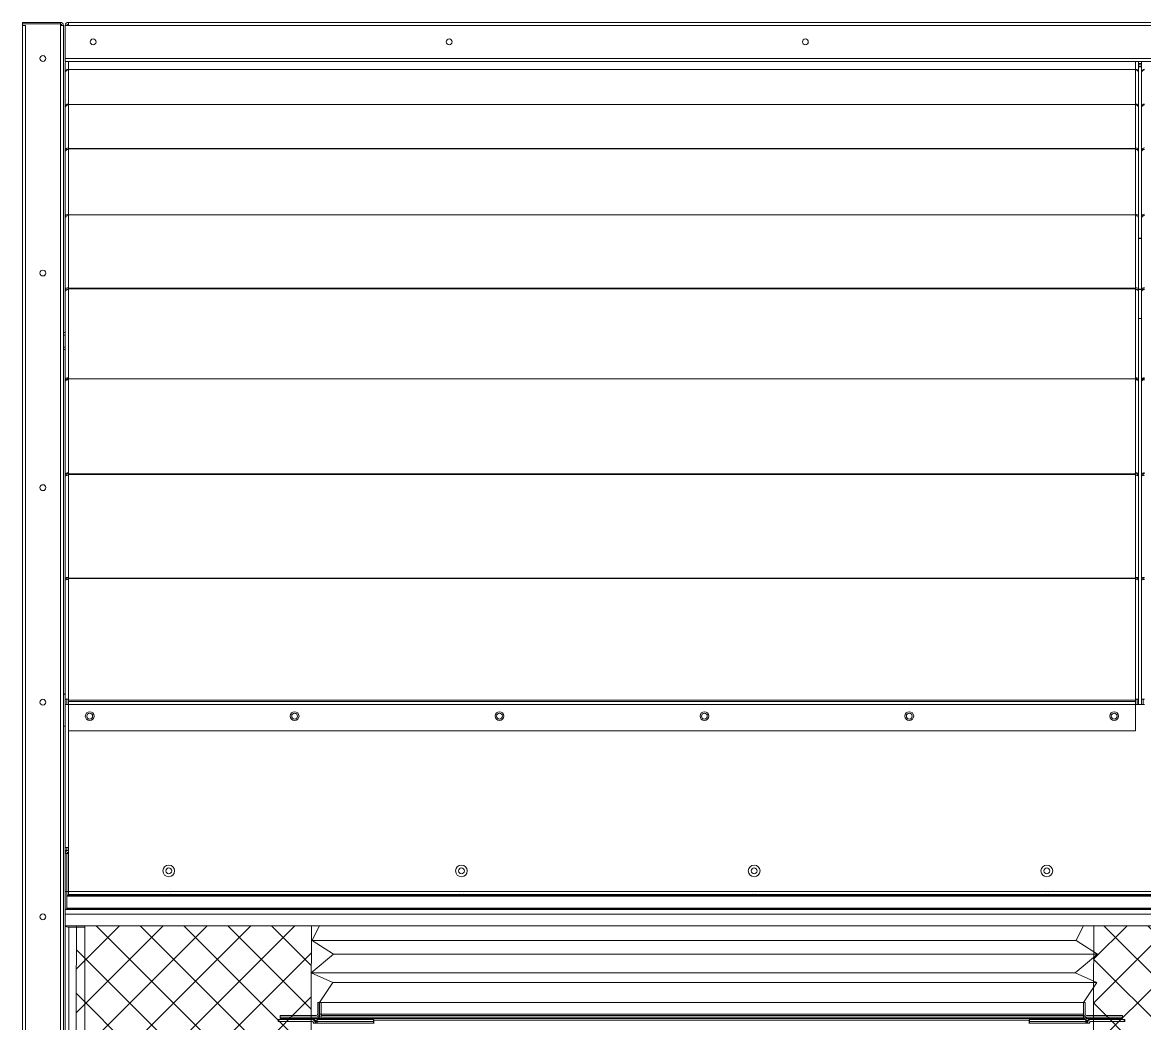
# Model space of a CAD drawing. Header units: millimetres. Extents: x -17070 to 45881, y -291348 to 34009.
# Drawn here: x 35344 to 36494, y 22770 to 23796 of the extents above; entities that cross this region are included whole.
import ezdxf

# ---------------------------------------------------------------- set-up
doc = ezdxf.new("R2010")
doc.units = ezdxf.units.MM
pattern_1 = [(45, (-829389.63, -356984.166), (-22.4506403, 22.4506403), []), (135, (-829389.63, -356984.166), (-22.4506403, -22.4506403), [])]

# ---------------------------------------------------------------- blocks, each defined once
blk = doc.blocks.new('3753456')
at = {"color": 0, "lineweight": 5}
for p, q in [((337590.2, 91235.5), (337597.8, 91251)), ((337612.3, 91221.4), (337590.2, 91235.5)), ((337589.4, 91202.2), (337612.3, 91221.4)), ((337611.6, 91192.6), (337589.4, 91202.2)), ((337597.8, 91172), (337611.6, 91192.6))]:
    blk.add_line(p, q, dxfattribs=at)
blk = doc.blocks.new('45735')
at = {"color": 0, "lineweight": 5}
for p, q in [((339300, 91099.7), (338517, 91099.7)), ((338539.1, 91085.6), (339322.1, 91085.6)), ((338516.2, 91066.4), (339299.2, 91066.4)), ((339321.4, 91056.8), (338538.4, 91056.8))]:
    blk.add_line(p, q, dxfattribs=at)
for p in [(926.8, -135.8), (1709.8, -135.8)]:
    blk.add_blockref('3753456', p, dxfattribs=at)
blk = doc.blocks.new('2')
at = {"lineweight": 5}
h = blk.add_hatch(dxfattribs=at)
h.set_pattern_fill('ANSI37', scale=10)
h.set_pattern_definition(pattern_1)
h.paths.add_polyline_path([(35631.7, 20947.9), (35640.2, 22870.1), (35399.5, 22870.1), (35391, 20947.9)])
h = blk.add_hatch(dxfattribs=at)
h.set_pattern_fill('ANSI37', scale=10)
h.set_pattern_definition(pattern_1)
h.paths.add_polyline_path([(36945.9, 20947.9), (36954.4, 22870.1), (36442, 22870.1), (36433.5, 20947.9)])
at = {"color": 7, "lineweight": 20, "ltscale": 0.000888889}
for p, q in [((35343.9, 23796.3), (35343.9, 23794.7)), ((35382.8, 23796.3), (35382.8, 23794.7)), ((35389.5, 23522.1), (35387.9, 23522.1)), ((36486.3, 23522.1), (36487.9, 23522.1)), ((36492.5, 23522.1), (36490.9, 23522.1)), ((35389.5, 23430.2), (35387.9, 23430.2)), ((36486.3, 23430.2), (36487.9, 23430.2)), ((36492.5, 23430.2), (36490.9, 23430.2)), ((35389.5, 23333.1), (35387.9, 23333.1)), ((36486.3, 23333.1), (36487.9, 23333.1)), ((36492.5, 23333.1), (36490.9, 23333.1)), ((35389.5, 23226.6), (35387.9, 23226.6)), ((36486.3, 23226.6), (36487.9, 23226.6)), ((36492.5, 23226.6), (36490.9, 23226.6)), ((35387.9, 22947.4), (35387.9, 22945.8)), ((35387.9, 22944.3), (35389.5, 22944.3)), ((35387.9, 22905.4), (35389.5, 22905.4)), ((35387.9, 22905.4), (35389.5, 22905.4)), ((35387.9, 22887), (35389.5, 22887)), ((35648.2, 22791.5), (35646.6, 22791.5)), ((36431.6, 22791.5), (36433.2, 22791.5)), ((35608.2, 22778.1), (35608.2, 22776.5)), ((35608.2, 22776.5), (35608.2, 22774.9)), ((35646.6, 22774.9), (35648.2, 22774.9)), ((35648.2, 22774.9), (35648.2, 22776.5)), ((35650, 22778.1), (35650, 22776.5)), ((36431.4, 22778.1), (36431.4, 22776.5)), ((36431.6, 22774.9), (36431.6, 22776.5)), ((36434.7, 22776.5), (36434.7, 22774.9)), ((36471.6, 22778.1), (36471.6, 22776.5)), ((36471.6, 22774.9), (36471.6, 22776.5))]:
    blk.add_line(p, q, dxfattribs=at)
at = {"color": 7, "lineweight": 20, "ltscale": 0.021611}
for p, q in [((35343.9, 23796.3), (35382.8, 23796.3)), ((35343.9, 23794.7), (35382.8, 23794.7)), ((35387.9, 22944.3), (35387.9, 22905.4)), ((35389.5, 22905.4), (35389.5, 22944.3))]:
    blk.add_line(p, q, dxfattribs=at)
at = {"color": 7, "lineweight": 20}
for p, q in [((37996.8, 23796.3), (35391, 23796.3)), ((35343.9, 20951.4), (35343.9, 23793.2)), ((35347, 20951.4), (35347, 23793.2)), ((35382.8, 20951.4), (35382.8, 23793.2)), ((35385.9, 20951.4), (35385.9, 23793.2)), ((37996.8, 23793.2), (35391, 23793.2)), ((37999.9, 23759.4), (35387.9, 23759.4)), ((37999.9, 23756.3), (35387.9, 23756.3)), ((35391, 23748.1), (36484.8, 23748.1)), ((35391, 23748), (36484.8, 23748)), ((35391, 23712.2), (36484.8, 23712.2)), ((35391, 23712.1), (36484.8, 23712.1)), ((35391, 23667.1), (36484.8, 23667.1)), ((35391, 23666.7), (36484.8, 23666.7)), ((35391, 23599.1), (36484.8, 23599.1)), ((35391, 23598.9), (36484.8, 23598.9)), ((35391, 23523.7), (36484.8, 23523.7)), ((35391, 23523.1), (36484.8, 23523.1)), ((35391, 23431), (36484.8, 23431)), ((35391, 23430.8), (36484.8, 23430.8)), ((35391, 23333.6), (36484.8, 23333.6)), ((35391, 23332.9), (36484.8, 23332.9)), ((35391, 23226.4), (36484.8, 23226.4)), ((35391, 23226.1), (36484.8, 23226.1)), ((36484.8, 23101.4), (35391, 23101.4)), ((35391, 23100.1), (36484.8, 23100.1)), ((35391, 23097), (36484.8, 23097)), ((35391, 23070.1), (36484.8, 23070.1)), ((37998.3, 22901.4), (35389.5, 22901.4)), ((37998.3, 22900.3), (35389.5, 22900.3)), ((35391, 22905.4), (37996.8, 22905.4)), ((35391, 22902.3), (37996.8, 22902.3)), ((35389.5, 22888.1), (37998.3, 22888.1)), ((35389.5, 22887.2), (37998.3, 22887.2)), ((37999.9, 22886.9), (35387.9, 22886.9)), ((37999.9, 22881.9), (35387.9, 22881.9)), ((35387.9, 22870.1), (37999.9, 22870.1))]:
    blk.add_line(p, q, dxfattribs=at)
at = {"color": 7, "lineweight": 20, "ltscale": 0.001722}
for p, q in [((35391, 23793.2), (35391, 23796.3)), ((35343.9, 23793.2), (35347, 23793.2)), ((35343.9, 23793.2), (35347, 23793.2)), ((35385.9, 23793.2), (35382.8, 23793.2)), ((35391, 23793.2), (35387.9, 23793.2)), ((35387.9, 23759.4), (35387.9, 23756.3)), ((35387.9, 23097.1), (35391, 23097.1)), ((35391, 23097), (35391, 23100.1)), ((36484.8, 23097), (36484.8, 23100.1)), ((35387.9, 22950.4), (35391, 22950.4)), ((35391, 22902.3), (35391, 22905.4)), ((35648.4, 22779.6), (35648.4, 22776.5))]:
    blk.add_line(p, q, dxfattribs=at)
at = {"color": 7, "lineweight": 20, "ltscale": 0.000833333}
for p, q in [((35343.9, 23793.2), (35343.9, 23794.7)), ((35382.8, 23794.7), (35382.8, 23793.2)), ((35389.5, 22944.3), (35391, 22944.3)), ((35391, 22905.4), (35389.5, 22905.4)), ((35650, 22778.1), (35650, 22779.6)), ((36431.4, 22778.1), (36431.4, 22779.6)), ((36433.2, 22776.5), (36434.7, 22776.5)), ((35645.6, 22771.9), (35645.6, 22770.4)), ((35646.1, 22771.9), (35646.1, 22770.4)), ((35703.6, 22771.9), (35703.6, 22770.4)), ((35704.1, 22771.9), (35704.1, 22770.4)), ((36375.7, 22771.9), (36375.7, 22770.4)), ((36376.2, 22771.9), (36376.2, 22770.4)), ((36433.7, 22771.9), (36433.7, 22770.4)), ((36434.2, 22771.9), (36434.2, 22770.4))]:
    blk.add_line(p, q, dxfattribs=at)
at = {"color": 7, "lineweight": 20, "ltscale": 0.018778}
blk.add_line((35387.9, 23759.4), (35387.9, 23793.2), dxfattribs=at)
at = {"color": 7, "lineweight": 20, "ltscale": 0.000566703}
blk.add_line((35389.9, 23794.2), (35389.9, 23793.2), dxfattribs=at)
at = {"color": 7, "lineweight": 20, "ltscale": 4.85923e-05}
blk.add_line((35387.9, 23754.9), (35387.9, 23755), dxfattribs=at)
at = {"color": 7, "lineweight": 20, "ltscale": 0.005416}
for p, q in [((35387.9, 23745.1), (35387.9, 23754.9)), ((36487.9, 23754.9), (36487.9, 23745.1)), ((36490.9, 23745.1), (36490.9, 23754.9))]:
    blk.add_line(p, q, dxfattribs=at)
at = {"color": 7, "lineweight": 20, "ltscale": 0.004468}
for p, q in [((35391, 23748.2), (35391, 23756.3)), ((36484.8, 23756.3), (36484.8, 23748.2))]:
    blk.add_line(p, q, dxfattribs=at)
at = {"color": 7, "lineweight": 20, "ltscale": 5.01906e-05}
blk.add_line((36487.9, 23754.9), (36487.9, 23755), dxfattribs=at)
at = {"color": 7, "lineweight": 20, "ltscale": 0.001667}
for p, q in [((36487.9, 23754.3), (36490.9, 23754.3)), ((36490.9, 23752.8), (36487.9, 23752.8)), ((36490.9, 23751.2), (36487.9, 23751.2)), ((36487.9, 23750.7), (36490.9, 23750.7)), ((36487.9, 23575.2), (36490.9, 23575.2)), ((36487.9, 23574.7), (36490.9, 23574.7)), ((36487.9, 23522.8), (36490.9, 23522.8)), ((36487.9, 23522.5), (36490.9, 23522.5)), ((36487.9, 23492.6), (36490.9, 23492.6))]:
    blk.add_line(p, q, dxfattribs=at)
at = {"color": 7, "lineweight": 20, "ltscale": 4.85922e-05}
blk.add_line((36490.9, 23754.9), (36490.9, 23755), dxfattribs=at)
at = {"color": 7, "lineweight": 20, "ltscale": 1.77131e-05}
for p, q in [((35388, 23745.1), (35387.9, 23745.1)), ((36491, 23745.1), (36490.9, 23745.1))]:
    blk.add_line(p, q, dxfattribs=at)
at = {"color": 7, "lineweight": 20, "ltscale": 0.000231544}
for p, q in [((35387.9, 23744.7), (35387.9, 23745.1)), ((36490.9, 23744.7), (36490.9, 23745.1))]:
    blk.add_line(p, q, dxfattribs=at)
at = {"color": 7, "lineweight": 20, "ltscale": 0.019501}
for p, q in [((35387.9, 23709.6), (35387.9, 23744.7)), ((35391, 23712.5), (35391, 23747.6)), ((36484.8, 23747.6), (36484.8, 23712.5)), ((36487.9, 23744.7), (36487.9, 23709.6)), ((36490.9, 23709.6), (36490.9, 23744.7))]:
    blk.add_line(p, q, dxfattribs=at)
at = {"color": 7, "lineweight": 20, "ltscale": 5.06378e-05}
for p, q in [((35391, 23748.2), (35391, 23748.1)), ((36484.8, 23748.2), (36484.8, 23748.1))]:
    blk.add_line(p, q, dxfattribs=at)
at = {"color": 7, "lineweight": 20, "ltscale": 8.68979e-05}
for p, q in [((35391, 23748), (35391, 23748.1)), ((36484.8, 23748), (36484.8, 23748.1))]:
    blk.add_line(p, q, dxfattribs=at)
at = {"color": 7, "lineweight": 20, "ltscale": 0.000182321}
for p, q in [((35391, 23747.6), (35391, 23748)), ((36484.8, 23747.6), (36484.8, 23748))]:
    blk.add_line(p, q, dxfattribs=at)
at = {"color": 7, "lineweight": 20, "ltscale": 1.77147e-05}
blk.add_line((36487.9, 23745.1), (36487.9, 23745.1), dxfattribs=at)
at = {"color": 7, "lineweight": 20, "ltscale": 0.020143}
blk.add_line((36487.9, 23708.9), (36487.9, 23745.1), dxfattribs=at)
at = {"color": 7, "lineweight": 20, "ltscale": 5.95226e-05}
for p, q in [((35388.1, 23709.6), (35387.9, 23709.6)), ((36491.1, 23709.6), (36490.9, 23709.6))]:
    blk.add_line(p, q, dxfattribs=at)
at = {"color": 7, "lineweight": 20, "ltscale": 0.000407996}
for p, q in [((35387.9, 23708.9), (35387.9, 23709.6)), ((36490.9, 23708.9), (36490.9, 23709.6))]:
    blk.add_line(p, q, dxfattribs=at)
at = {"color": 7, "lineweight": 20, "ltscale": 0.024554}
for p, q in [((35387.9, 23664.7), (35387.9, 23708.9)), ((35391, 23667.5), (35391, 23711.7)), ((36484.8, 23711.7), (36484.8, 23667.5)), ((36487.9, 23708.9), (36487.9, 23664.7)), ((36490.9, 23664.7), (36490.9, 23708.9))]:
    blk.add_line(p, q, dxfattribs=at)
at = {"color": 7, "lineweight": 20, "ltscale": 0.000181183}
for p, q in [((35391, 23712.2), (35391, 23712.5)), ((36484.8, 23712.2), (36484.8, 23712.5))]:
    blk.add_line(p, q, dxfattribs=at)
at = {"color": 7, "lineweight": 20, "ltscale": 5.76158e-05}
for p, q in [((35391, 23712.1), (35391, 23712.2)), ((36484.8, 23712.1), (36484.8, 23712.2))]:
    blk.add_line(p, q, dxfattribs=at)
at = {"color": 7, "lineweight": 20, "ltscale": 0.000228135}
for p, q in [((35391, 23711.7), (35391, 23712.1)), ((36484.8, 23711.7), (36484.8, 23712.1))]:
    blk.add_line(p, q, dxfattribs=at)
at = {"color": 7, "lineweight": 20, "ltscale": 5.95243e-05}
blk.add_line((36487.8, 23709.6), (36487.9, 23709.6), dxfattribs=at)
at = {"color": 7, "lineweight": 20, "ltscale": 0.019078}
blk.add_line((36487.9, 23675.3), (36487.9, 23709.6), dxfattribs=at)
at = {"color": 7, "lineweight": 20, "ltscale": 0.000162064}
for p, q in [((35388.2, 23664.7), (35387.9, 23664.7)), ((36487.7, 23664.7), (36487.9, 23664.7)), ((36491.2, 23664.7), (36490.9, 23664.7))]:
    blk.add_line(p, q, dxfattribs=at)
at = {"color": 7, "lineweight": 20, "ltscale": 0.000573504}
for p, q in [((35387.9, 23663.6), (35387.9, 23664.7)), ((36490.9, 23663.6), (36490.9, 23664.7))]:
    blk.add_line(p, q, dxfattribs=at)
at = {"color": 7, "lineweight": 20, "ltscale": 0.036885}
for p, q in [((35387.9, 23597.2), (35387.9, 23663.6)), ((35391, 23599.7), (35391, 23666.1)), ((36484.8, 23666.1), (36484.8, 23599.7)), ((36487.9, 23663.6), (36487.9, 23597.2)), ((36490.9, 23597.2), (36490.9, 23663.6))]:
    blk.add_line(p, q, dxfattribs=at)
at = {"color": 7, "lineweight": 20, "ltscale": 0.000229568}
for p, q in [((35391, 23667.1), (35391, 23667.5)), ((36484.8, 23667.1), (36484.8, 23667.5))]:
    blk.add_line(p, q, dxfattribs=at)
at = {"color": 7, "lineweight": 20, "ltscale": 0.000214269}
for p, q in [((35391, 23666.7), (35391, 23667.1)), ((36484.8, 23666.7), (36484.8, 23667.1))]:
    blk.add_line(p, q, dxfattribs=at)
at = {"color": 7, "lineweight": 20, "ltscale": 0.000344851}
for p, q in [((35391, 23666.1), (35391, 23666.7)), ((36484.8, 23666.1), (36484.8, 23666.7))]:
    blk.add_line(p, q, dxfattribs=at)
at = {"color": 7, "lineweight": 20, "ltscale": 0.017676}
blk.add_line((36487.9, 23632.8), (36487.9, 23664.7), dxfattribs=at)
at = {"color": 7, "lineweight": 20, "ltscale": 0.000315481}
for p, q in [((35388.5, 23597.2), (35387.9, 23597.2)), ((36487.4, 23597.2), (36487.9, 23597.2)), ((36491.5, 23597.2), (36490.9, 23597.2))]:
    blk.add_line(p, q, dxfattribs=at)
at = {"color": 7, "lineweight": 20, "ltscale": 0.000722932}
for p, q in [((35387.9, 23595.9), (35387.9, 23597.2)), ((36490.9, 23595.9), (36490.9, 23597.2))]:
    blk.add_line(p, q, dxfattribs=at)
at = {"color": 7, "lineweight": 20, "ltscale": 0.041009}
for p, q in [((35387.9, 23522.1), (35387.9, 23595.9)), ((35391, 23524.4), (35391, 23598.2)), ((36484.8, 23598.2), (36484.8, 23524.4)), ((36487.9, 23595.9), (36487.9, 23522.1)), ((36490.9, 23522.1), (36490.9, 23595.9))]:
    blk.add_line(p, q, dxfattribs=at)
at = {"color": 7, "lineweight": 20, "ltscale": 0.000342699}
for p, q in [((35391, 23599.1), (35391, 23599.7)), ((36484.8, 23599.1), (36484.8, 23599.7))]:
    blk.add_line(p, q, dxfattribs=at)
at = {"color": 7, "lineweight": 20, "ltscale": 0.000101871}
for p, q in [((35391, 23598.9), (35391, 23599.1)), ((36484.8, 23598.9), (36484.8, 23599.1))]:
    blk.add_line(p, q, dxfattribs=at)
at = {"color": 7, "lineweight": 20, "ltscale": 0.00038102}
for p, q in [((35391, 23598.9), (35391, 23598.2)), ((36484.8, 23598.9), (36484.8, 23598.2))]:
    blk.add_line(p, q, dxfattribs=at)
at = {"color": 7, "lineweight": 20, "ltscale": 0.015571}
blk.add_line((36487.9, 23569.2), (36487.9, 23597.2), dxfattribs=at)
at = {"color": 7, "lineweight": 20, "ltscale": 0.000852754}
for p, q in [((35387.9, 23520.6), (35387.9, 23522.1)), ((36490.9, 23520.6), (36490.9, 23522.1))]:
    blk.add_line(p, q, dxfattribs=at)
at = {"color": 7, "lineweight": 20, "ltscale": 0.050238}
for p, q in [((35387.9, 23430.2), (35387.9, 23520.6)), ((35391, 23431.8), (35391, 23522.3)), ((36484.8, 23522.3), (36484.8, 23431.8)), ((36487.9, 23520.6), (36487.9, 23430.2)), ((36490.9, 23430.2), (36490.9, 23520.6))]:
    blk.add_line(p, q, dxfattribs=at)
at = {"color": 7, "lineweight": 20, "ltscale": 3.37381e-05}
for p, q in [((35389.5, 23522.1), (35389.5, 23522.1)), ((36486.3, 23522.1), (36486.3, 23522.1)), ((36492.5, 23522.1), (36492.5, 23522.1))]:
    blk.add_line(p, q, dxfattribs=at)
at = {"color": 7, "lineweight": 20, "ltscale": 0.000383413}
for p, q in [((35391, 23524.4), (35391, 23523.7)), ((36484.8, 23524.4), (36484.8, 23523.7))]:
    blk.add_line(p, q, dxfattribs=at)
at = {"color": 7, "lineweight": 20, "ltscale": 0.000318226}
for p, q in [((35391, 23523.1), (35391, 23523.7)), ((36484.8, 23523.1), (36484.8, 23523.7))]:
    blk.add_line(p, q, dxfattribs=at)
at = {"color": 7, "lineweight": 20, "ltscale": 0.000469699}
for p, q in [((35391, 23523.1), (35391, 23522.3)), ((36484.8, 23523.1), (36484.8, 23522.3))]:
    blk.add_line(p, q, dxfattribs=at)
at = {"color": 7, "lineweight": 20, "ltscale": 0.000523852}
blk.add_line((36484.8, 23523.2), (36484.8, 23522.3), dxfattribs=at)
at = {"color": 7, "lineweight": 20, "ltscale": 0.01323}
blk.add_line((36487.9, 23498.3), (36487.9, 23522.1), dxfattribs=at)
at = {"color": 7, "lineweight": 20, "ltscale": 0.001111}
for p, q in [((35387.9, 23478.2), (35385.9, 23478.2)), ((35387.9, 23460.9), (35385.9, 23460.9)), ((35385.9, 23074.9), (35387.9, 23074.9)), ((35606.1, 22771.9), (35606.1, 22773.9)), ((35606.6, 22771.9), (35606.6, 22773.9)), ((35645.6, 22771.9), (35645.6, 22773.9)), ((35646.1, 22771.9), (35646.1, 22773.9)), ((35703.6, 22771.9), (35703.6, 22773.9)), ((35704.1, 22771.9), (35704.1, 22773.9)), ((36375.7, 22771.9), (36375.7, 22773.9)), ((36376.2, 22771.9), (36376.2, 22773.9)), ((36433.7, 22771.9), (36433.7, 22773.9)), ((36434.2, 22771.9), (36434.2, 22773.9)), ((36473.2, 22771.9), (36473.2, 22773.9)), ((36473.7, 22771.9), (36473.7, 22773.9))]:
    blk.add_line(p, q, dxfattribs=at)
at = {"color": 7, "lineweight": 20, "ltscale": 0.000958765}
for p, q in [((35387.9, 23428.4), (35387.9, 23430.2)), ((36490.9, 23428.4), (36490.9, 23430.2))]:
    blk.add_line(p, q, dxfattribs=at)
at = {"color": 7, "lineweight": 20, "ltscale": 0.052983}
for p, q in [((35387.9, 23333.1), (35387.9, 23428.4)), ((35391, 23334.5), (35391, 23429.9)), ((36484.8, 23429.9), (36484.8, 23334.5)), ((36487.9, 23428.4), (36487.9, 23333.1)), ((36490.9, 23333.1), (36490.9, 23428.4))]:
    blk.add_line(p, q, dxfattribs=at)
at = {"color": 7, "lineweight": 20, "ltscale": 0.000257803}
for p, q in [((35389.5, 23429.7), (35389.5, 23430.2)), ((36486.3, 23429.7), (36486.3, 23430.2)), ((36492.5, 23429.7), (36492.5, 23430.2))]:
    blk.add_line(p, q, dxfattribs=at)
at = {"color": 7, "lineweight": 20, "ltscale": 0.000466768}
for p, q in [((35391, 23431.8), (35391, 23431)), ((36484.8, 23431.8), (36484.8, 23431))]:
    blk.add_line(p, q, dxfattribs=at)
at = {"color": 7, "lineweight": 20, "ltscale": 0.000134994}
for p, q in [((35391, 23430.8), (35391, 23431)), ((36484.8, 23430.8), (36484.8, 23431))]:
    blk.add_line(p, q, dxfattribs=at)
at = {"color": 7, "lineweight": 20, "ltscale": 0.000492271}
for p, q in [((35391, 23430.8), (35391, 23429.9)), ((36484.8, 23430.8), (36484.8, 23429.9))]:
    blk.add_line(p, q, dxfattribs=at)
at = {"color": 7, "lineweight": 20, "ltscale": 0.000610792}
blk.add_line((36484.8, 23431), (36484.8, 23429.9), dxfattribs=at)
at = {"color": 7, "lineweight": 20, "ltscale": 0.010363}
blk.add_line((36487.9, 23411.5), (36487.9, 23430.2), dxfattribs=at)
at = {"color": 7, "lineweight": 20, "ltscale": 0.001039}
for p, q in [((35387.9, 23331.2), (35387.9, 23333.1)), ((36490.9, 23331.2), (36490.9, 23333.1))]:
    blk.add_line(p, q, dxfattribs=at)
at = {"color": 7, "lineweight": 20, "ltscale": 0.058102}
for p, q in [((35387.9, 23226.6), (35387.9, 23331.2)), ((35391, 23227.4), (35391, 23331.9)), ((36484.8, 23331.9), (36484.8, 23227.4)), ((36487.9, 23331.2), (36487.9, 23226.6)), ((36490.9, 23226.6), (36490.9, 23331.2))]:
    blk.add_line(p, q, dxfattribs=at)
at = {"color": 7, "lineweight": 20, "ltscale": 0.000676388}
for p, q in [((35389.5, 23331.8), (35389.5, 23333.1)), ((36486.3, 23331.8), (36486.3, 23333.1)), ((36492.5, 23331.8), (36492.5, 23333.1))]:
    blk.add_line(p, q, dxfattribs=at)
at = {"color": 7, "lineweight": 20, "ltscale": 0.000495362}
for p, q in [((35391, 23334.5), (35391, 23333.6)), ((36484.8, 23334.5), (36484.8, 23333.6))]:
    blk.add_line(p, q, dxfattribs=at)
at = {"color": 7, "lineweight": 20, "ltscale": 0.000387411}
for p, q in [((35391, 23332.9), (35391, 23333.6)), ((36484.8, 23332.9), (36484.8, 23333.6))]:
    blk.add_line(p, q, dxfattribs=at)
at = {"color": 7, "lineweight": 20, "ltscale": 0.000543222}
for p, q in [((35391, 23332.9), (35391, 23331.9)), ((36484.8, 23332.9), (36484.8, 23331.9))]:
    blk.add_line(p, q, dxfattribs=at)
at = {"color": 7, "lineweight": 20, "ltscale": 0.001012}
blk.add_line((36484.8, 23333.8), (36484.8, 23331.9), dxfattribs=at)
at = {"color": 7, "lineweight": 20, "ltscale": 0.007338}
blk.add_line((36487.9, 23319.9), (36487.9, 23333.1), dxfattribs=at)
at = {"color": 7, "lineweight": 20, "ltscale": 0.00109}
for p, q in [((35387.9, 23224.6), (35387.9, 23226.6)), ((36490.9, 23224.6), (36490.9, 23226.6))]:
    blk.add_line(p, q, dxfattribs=at)
at = {"color": 7, "lineweight": 20, "ltscale": 0.068058}
for p, q in [((35387.9, 23102.1), (35387.9, 23224.6)), ((35391, 23102.6), (35391, 23225.1)), ((36484.8, 23225.1), (36484.8, 23102.6)), ((36487.9, 23224.6), (36487.9, 23102.1)), ((36490.9, 23102.1), (36490.9, 23224.6))]:
    blk.add_line(p, q, dxfattribs=at)
at = {"color": 7, "lineweight": 20, "ltscale": 0.000861584}
for p, q in [((35389.5, 23225.1), (35389.5, 23226.6)), ((36486.3, 23225.1), (36486.3, 23226.6)), ((36492.5, 23225.1), (36492.5, 23226.6))]:
    blk.add_line(p, q, dxfattribs=at)
at = {"color": 7, "lineweight": 20, "ltscale": 0.000539832}
for p, q in [((35391, 23227.4), (35391, 23226.4)), ((36484.8, 23227.4), (36484.8, 23226.4))]:
    blk.add_line(p, q, dxfattribs=at)
at = {"color": 7, "lineweight": 20, "ltscale": 0.000153368}
for p, q in [((35391, 23226.1), (35391, 23226.4)), ((36484.8, 23226.1), (36484.8, 23226.4))]:
    blk.add_line(p, q, dxfattribs=at)
at = {"color": 7, "lineweight": 20, "ltscale": 0.00054973}
for p, q in [((35391, 23226.1), (35391, 23225.1)), ((36484.8, 23226.1), (36484.8, 23225.1))]:
    blk.add_line(p, q, dxfattribs=at)
at = {"color": 7, "lineweight": 20, "ltscale": 0.001029}
blk.add_line((36484.8, 23227), (36484.8, 23225.1), dxfattribs=at)
at = {"color": 7, "lineweight": 20, "ltscale": 0.004022}
blk.add_line((36487.9, 23219.4), (36487.9, 23226.6), dxfattribs=at)
at = {"color": 7, "lineweight": 20, "ltscale": 0.002779}
for p, q in [((35387.9, 23097.1), (35387.9, 23102.1)), ((35389.5, 23097.1), (35389.5, 23102.1)), ((36486.3, 23097.1), (36486.3, 23102.1)), ((36487.9, 23097.1), (36487.9, 23102.1)), ((36490.9, 23097.1), (36490.9, 23102.1)), ((36492.5, 23097.1), (36492.5, 23102.1))]:
    blk.add_line(p, q, dxfattribs=at)
at = {"color": 7, "lineweight": 20, "ltscale": 0.0815}
blk.add_line((35387.9, 23097.1), (35387.9, 22950.4), dxfattribs=at)
at = {"color": 7, "lineweight": 20, "ltscale": 0.000665626}
for p, q in [((35391, 23102.6), (35391, 23101.4)), ((36484.8, 23102.6), (36484.8, 23101.4))]:
    blk.add_line(p, q, dxfattribs=at)
at = {"color": 7, "lineweight": 20, "ltscale": 0.000707283}
for p, q in [((35391, 23101.4), (35391, 23100.1)), ((36484.8, 23101.4), (36484.8, 23100.1))]:
    blk.add_line(p, q, dxfattribs=at)
at = {"color": 7, "lineweight": 20, "ltscale": 0.014944}
for p, q in [((35391, 23097), (35391, 23070.1)), ((36484.8, 23070.1), (36484.8, 23097))]:
    blk.add_line(p, q, dxfattribs=at)
at = {"color": 7, "lineweight": 20, "ltscale": 0.002905}
blk.add_line((36484.8, 23102.4), (36484.8, 23097.1), dxfattribs=at)
at = {"color": 7, "lineweight": 20, "ltscale": 0.005111}
blk.add_line((36494, 23097.1), (36484.8, 23097.1), dxfattribs=at)
at = {"color": 7, "lineweight": 20, "ltscale": 0.0665}
blk.add_line((35391, 23070.1), (35391, 22950.4), dxfattribs=at)
at = {"color": 7, "lineweight": 20, "ltscale": 0.001669}
for p, q in [((35387.9, 22950.4), (35387.9, 22947.4)), ((35389.5, 22950.4), (35389.5, 22947.4))]:
    blk.add_line(p, q, dxfattribs=at)
at = {"color": 7, "lineweight": 20, "ltscale": 0.001703}
blk.add_line((35387.9, 22947.4), (35391, 22947.4), dxfattribs=at)
at = {"color": 7, "lineweight": 20, "ltscale": 0.000253866}
blk.add_line((35387.9, 22945.4), (35387.9, 22945.8), dxfattribs=at)
at = {"color": 7, "lineweight": 20, "ltscale": 0.000215038}
for p, q in [((35387.9, 22945.8), (35388.3, 22945.8)), ((36433.2, 22776.5), (36433.2, 22776.1))]:
    blk.add_line(p, q, dxfattribs=at)
at = {"color": 7, "lineweight": 20, "ltscale": 0.000100412}
blk.add_line((35387.9, 22945.4), (35388.1, 22945.4), dxfattribs=at)
at = {"color": 7, "lineweight": 20, "ltscale": 0.000558111}
blk.add_line((35387.9, 22945.4), (35387.9, 22944.4), dxfattribs=at)
at = {"color": 7, "lineweight": 20, "ltscale": 0.000598884}
blk.add_line((35390, 22945.4), (35391, 22945.4), dxfattribs=at)
at = {"color": 7, "lineweight": 20, "ltscale": 0.025}
blk.add_line((35391, 22950.4), (35391, 22905.4), dxfattribs=at)
at = {"color": 7, "lineweight": 20, "ltscale": 1.32337e-05}
blk.add_line((35391, 22945.8), (35391, 22945.8), dxfattribs=at)
at = {"color": 7, "lineweight": 20, "ltscale": 0.010219}
for p, q in [((35387.9, 22887), (35387.9, 22905.4)), ((35389.5, 22887), (35389.5, 22905.4))]:
    blk.add_line(p, q, dxfattribs=at)
at = {"color": 7, "lineweight": 20, "ltscale": 0.002255}
blk.add_line((35389.5, 22901.4), (35389.5, 22905.4), dxfattribs=at)
at = {"color": 7, "lineweight": 20, "ltscale": 0.000618098}
blk.add_line((35389.5, 22900.3), (35389.5, 22901.4), dxfattribs=at)
at = {"color": 7, "lineweight": 20, "ltscale": 0.006747}
blk.add_line((35389.5, 22900.3), (35389.5, 22888.1), dxfattribs=at)
at = {"color": 7, "lineweight": 20, "ltscale": 8.17598e-05}
blk.add_line((35387.9, 22886.9), (35387.9, 22887), dxfattribs=at)
at = {"color": 7, "lineweight": 20, "ltscale": 0.000524657}
blk.add_line((35389.5, 22887.2), (35389.5, 22888.1), dxfattribs=at)
at = {"color": 7, "lineweight": 20, "ltscale": 0.00275}
blk.add_line((35387.9, 22886.9), (35387.9, 22881.9), dxfattribs=at)
at = {"color": 7, "lineweight": 20, "ltscale": 0.00658}
blk.add_line((35387.9, 22881.9), (35387.9, 22870.1), dxfattribs=at)
at = {"color": 7, "lineweight": 20, "ltscale": 0.414571}
blk.add_line((35387.9, 22870.1), (35387.9, 22123.9), dxfattribs=at)
at = {"color": 7, "lineweight": 20, "ltscale": 2.39452e-05}
blk.add_line((35391.4, 22870.1), (35391.4, 22870.1), dxfattribs=at)
at = {"color": 7, "lineweight": 20, "ltscale": 0.009167}
for p, q in [((35407.9, 22870.1), (35391.4, 22870.1)), ((35407.9, 22868.7), (35391.4, 22868.7))]:
    blk.add_line(p, q, dxfattribs=at)
at = {"color": 7, "lineweight": 20, "ltscale": 0.415127}
for p, q in [((35391.4, 22868.7), (35391.4, 22121.4)), ((35407.9, 22121.4), (35407.9, 22868.7))]:
    blk.add_line(p, q, dxfattribs=at)
at = {"color": 7, "lineweight": 20, "ltscale": 0.000773611}
blk.add_line((35407.9, 22868.7), (35407.9, 22870.1), dxfattribs=at)
at = {"color": 7, "lineweight": 20, "ltscale": 0.006611}
for p, q in [((35646.6, 22791.5), (35646.6, 22779.6)), ((35648.2, 22791.5), (35648.2, 22779.6)), ((35648.4, 22791.5), (35648.4, 22779.6)), ((35650, 22779.6), (35650, 22791.5)), ((36431.4, 22791.5), (36431.4, 22779.6)), ((36431.6, 22779.6), (36431.6, 22791.5)), ((36433.2, 22779.6), (36433.2, 22791.5))]:
    blk.add_line(p, q, dxfattribs=at)
at = {"color": 7, "lineweight": 20, "ltscale": 0.000888639}
for p, q in [((35650, 22791.5), (35648.4, 22791.5)), ((35650, 22779.6), (35648.4, 22779.6))]:
    blk.add_line(p, q, dxfattribs=at)
at = {"color": 7, "lineweight": 20, "ltscale": 0.434111}
for p, q in [((35650, 22791.5), (36431.4, 22791.5)), ((35650, 22779.6), (36431.4, 22779.6)), ((35650, 22778.1), (36431.4, 22778.1)), ((35650, 22776.5), (36431.4, 22776.5))]:
    blk.add_line(p, q, dxfattribs=at)
at = {"color": 7, "lineweight": 20, "ltscale": 0.019167}
for p, q in [((35606.1, 22773.9), (35640.6, 22773.9)), ((35606.6, 22773.9), (35641.1, 22773.9)), ((36473.2, 22773.9), (36438.7, 22773.9)), ((36473.7, 22773.9), (36439.2, 22773.9)), ((35606.1, 22771.9), (35640.6, 22771.9)), ((35606.6, 22771.9), (35641.1, 22771.9)), ((36473.2, 22771.9), (36438.7, 22771.9)), ((36473.7, 22771.9), (36439.2, 22771.9))]:
    blk.add_line(p, q, dxfattribs=at)
at = {"color": 7, "lineweight": 20, "ltscale": 0.0205}
for p, q in [((35608.2, 22778.1), (35645.1, 22778.1)), ((35608.2, 22776.5), (35645.1, 22776.5)), ((36434.7, 22778.1), (36471.6, 22778.1)), ((36434.7, 22776.5), (36471.6, 22776.5)), ((36434.7, 22776.5), (36471.6, 22776.5)), ((36434.7, 22774.9), (36471.6, 22774.9))]:
    blk.add_line(p, q, dxfattribs=at)
at = {"color": 7, "lineweight": 20, "ltscale": 0.021333}
for p, q in [((35608.2, 22776.5), (35646.6, 22776.5)), ((35646.6, 22774.9), (35608.2, 22774.9))]:
    blk.add_line(p, q, dxfattribs=at)
at = {"color": 7, "lineweight": 20, "ltscale": 0.000794473}
blk.add_line((35641.2, 22773.9), (35642.6, 22773.9), dxfattribs=at)
at = {"color": 7, "lineweight": 20, "ltscale": 0.00135}
blk.add_line((35641.2, 22773.9), (35643.6, 22773.9), dxfattribs=at)
at = {"color": 7, "lineweight": 20, "ltscale": 0.000187402}
blk.add_line((35642.6, 22773.9), (35642.6, 22773.5), dxfattribs=at)
at = {"color": 7, "lineweight": 20, "ltscale": 0.000583596}
blk.add_line((35643.6, 22773.9), (35643.6, 22772.8), dxfattribs=at)
at = {"color": 7, "lineweight": 20, "ltscale": 0.032222}
for p, q in [((35645.6, 22773.9), (35703.6, 22773.9)), ((35646.1, 22773.9), (35704.1, 22773.9)), ((36433.7, 22773.9), (36375.7, 22773.9)), ((36434.2, 22773.9), (36376.2, 22773.9)), ((35645.6, 22771.9), (35703.6, 22771.9)), ((35645.6, 22770.4), (35703.6, 22770.4)), ((35646.1, 22771.9), (35704.1, 22771.9)), ((35646.1, 22770.4), (35704.1, 22770.4)), ((36433.7, 22771.9), (36375.7, 22771.9)), ((36433.7, 22770.4), (36375.7, 22770.4)), ((36434.2, 22771.9), (36376.2, 22771.9)), ((36434.2, 22770.4), (36376.2, 22770.4))]:
    blk.add_line(p, q, dxfattribs=at)
at = {"color": 7, "lineweight": 20, "ltscale": 0.000555547}
for p, q in [((35646.6, 22773.9), (35646.6, 22774.9)), ((35648.2, 22774.9), (35648.2, 22773.9)), ((35696.6, 22774.9), (35696.6, 22773.9)), ((36391.2, 22773.9), (36391.2, 22774.9)), ((36431.6, 22774.9), (36431.6, 22773.9))]:
    blk.add_line(p, q, dxfattribs=at)
at = {"color": 7, "lineweight": 20, "ltscale": 0.435222}
for p, q in [((36431.6, 22776.5), (35648.2, 22776.5)), ((36431.6, 22774.9), (35648.2, 22774.9))]:
    blk.add_line(p, q, dxfattribs=at)
at = {"color": 7, "lineweight": 20, "ltscale": 0.026889}
blk.add_line((35648.2, 22774.9), (35696.6, 22774.9), dxfattribs=at)
at = {"color": 7, "lineweight": 20, "ltscale": 0.432889}
blk.add_line((35650.3, 22774.9), (36429.5, 22774.9), dxfattribs=at)
at = {"color": 7, "lineweight": 20, "ltscale": 0.373111}
blk.add_line((36375.7, 22773.4), (35704.1, 22773.4), dxfattribs=at)
at = {"color": 7, "lineweight": 20, "ltscale": 0.022444}
blk.add_line((36391.2, 22774.9), (36431.6, 22774.9), dxfattribs=at)
at = {"color": 7, "lineweight": 20, "ltscale": 1.33788e-05}
blk.add_line((36434.7, 22774.9), (36434.7, 22774.9), dxfattribs=at)
at = {"color": 7, "lineweight": 20, "ltscale": 0.000582846}
blk.add_line((36436.2, 22773.9), (36436.2, 22772.8), dxfattribs=at)
at = {"color": 7, "lineweight": 20, "ltscale": 0.001349}
blk.add_line((36438.7, 22773.9), (36436.2, 22773.9), dxfattribs=at)
at = {"color": 7, "lineweight": 20, "ltscale": 0.000187053}
blk.add_line((36437.2, 22773.9), (36437.2, 22773.5), dxfattribs=at)
at = {"color": 7, "lineweight": 20, "ltscale": 0.000793738}
blk.add_line((36438.7, 22773.9), (36437.2, 22773.9), dxfattribs=at)
at = {"color": 7, "lineweight": 20, "ltscale": 0.001944}
for p, q in [((35642.1, 22770.4), (35645.6, 22770.4)), ((36437.7, 22770.4), (36434.2, 22770.4))]:
    blk.add_line(p, q, dxfattribs=at)
at = {"color": 7, "lineweight": 20, "ltscale": 0.000277762}
for p, q in [((35642.1, 22769.9), (35642.1, 22770.4)), ((36437.7, 22769.9), (36437.7, 22770.4))]:
    blk.add_line(p, q, dxfattribs=at)
at = {"color": 7, "lineweight": 20, "ltscale": 0.000277763}
for p, q in [((35645.6, 22769.9), (35645.6, 22770.4)), ((35646.1, 22769.9), (35646.1, 22770.4)), ((35703.6, 22769.9), (35703.6, 22770.4)), ((35704.1, 22769.9), (35704.1, 22770.4)), ((36375.7, 22769.9), (36375.7, 22770.4)), ((36376.2, 22769.9), (36376.2, 22770.4)), ((36433.7, 22769.9), (36433.7, 22770.4)), ((36434.2, 22769.9), (36434.2, 22770.4))]:
    blk.add_line(p, q, dxfattribs=at)
at = {"color": 0, "lineweight": 20}
for points in [[(35399.5, 22870.1), (35640.2, 22870.1), (35631.7, 20947.9), (35391, 20947.9)], [(36442, 22870.1), (36954.4, 22870.1), (36945.9, 20947.9), (36433.5, 20947.9)]]:
    blk.add_lwpolyline(points, close=True, dxfattribs=at)
at = {"color": 7, "lineweight": 20}
for centre, radius in [((35416.4, 23776.3), 3), ((35781.4, 23776.3), 3), ((36146.4, 23776.3), 3), ((35364.9, 23759.3), 3), ((35364.9, 23539.3), 3), ((35364.9, 23319.3), 3), ((35364.9, 23099.3), 3), ((35412.9, 23085.1), 4.5), ((35412.9, 23085.1), 3), ((35622.9, 23085.1), 4.5), ((35622.9, 23085.1), 3), ((35832.9, 23085.1), 4.5), ((35832.9, 23085.1), 3), ((36042.9, 23085.1), 4.5), ((36042.9, 23085.1), 3), ((36252.9, 23085.1), 4.5), ((36252.9, 23085.1), 3), ((36462.9, 23085.1), 4.5), ((36462.9, 23085.1), 3), ((35493.9, 22926.4), 6), ((35493.9, 22926.4), 3), ((35793.9, 22926.4), 6), ((35793.9, 22926.4), 3), ((36093.9, 22926.4), 6), ((36093.9, 22926.4), 3), ((36393.9, 22926.4), 6), ((36393.9, 22926.4), 3), ((35364.9, 22879.3), 3)]:
    blk.add_circle(centre, radius, dxfattribs=at)
for centre, radius, start, end in [((35382.8, 23793.2), 3.1, 0, 90), ((35391, 23793.2), 3.1, 90, 180), ((35382.8, 23793.2), 1.5, 0, 90), ((35382.4, 23792.8), 1.5, 15.466, 74.5988), ((35382.4, 23792.8), 3.5, 0, 0.5932), ((35391, 23793.2), 1.5, 90, 180), ((35391, 23757.4), 3.1, 200.7836, 202.6686), ((35382.4, 23559.8), 3.5, 359.4068, 0), ((36484.8, 23561.4), 3.1, 0, 0.8218), ((35382.8, 23551.2), 3.1, 0, 0.6302), ((36484.8, 23338.6), 3.1, 0, 0.7204), ((35391, 22944.3), 3.1, 90, 180), ((35391, 22944.3), 1.5, 90, 180), ((35640.6, 22770.4), 3.5, 0, 90), ((35641.1, 22770.4), 3.5, 0, 90), ((35642.1, 22770.4), 3.5, 1.1186, 64.6231), ((35645.1, 22779.6), 1.5, 270, 0), ((35645.1, 22779.6), 3.1, 270, 0), ((35646.6, 22774.9), 1.6, 0, 90), ((36434.7, 22779.6), 3.1, 180, 270), ((36434.7, 22773.4), 3.1, 90, 170.7179), ((36434.7, 22779.6), 1.5, 180, 270), ((36434.7, 22773.4), 1.5, 90, 160.5281), ((36437.7, 22770.4), 3.5, 115.377, 180), ((36438.7, 22770.4), 3.5, 90, 180), ((36439.2, 22770.4), 3.5, 90, 180), ((35640.6, 22770.4), 1.5, 0, 90), ((35641.1, 22770.4), 1.5, 0, 90), ((36438.7, 22770.4), 1.5, 90, 180), ((36439.2, 22770.4), 1.5, 90, 180)]:
    blk.add_arc(centre, radius, start, end, dxfattribs=at)
for centre, major_axis, ratio, start_param, end_param in [((35391, 23754.9), (3.1, 0), 0.995898, 2.678096, 3.141593), ((35391, 23755), (-3.1, 0), 1, 5.854017, 6.283185), ((36484.8, 23754.9), (-3.1, 0), 0.995898, 3.141593, 3.605089), ((36484.8, 23755), (3.1, 0), 1, 6.283185, 6.712354), ((36494, 23754.9), (3.1, 0), 0.995898, 2.678096, 3.141593), ((36494, 23755), (-3.1, 0), 1, 5.854017, 6.283185), ((35391, 23745.1), (3.1, 0), 0.995898, 1.570796, 3.141593), ((35391, 23744.7), (3.1, 0), 0.945441, 1.570796, 3.141593), ((36484.8, 23745.1), (-3.1, 0), 0.995898, 3.141593, 4.712389), ((36484.8, 23744.7), (-3.1, 0), 0.945441, 3.141593, 4.712389), ((36494, 23745.1), (3.1, 0), 0.995898, 1.570796, 3.141593), ((36494, 23744.7), (3.1, 0), 0.945441, 1.570796, 3.141593), ((35391, 23709.6), (3.1, 0), 0.945441, 1.570796, 3.141593), ((35391, 23708.9), (3.1, 0), 0.911987, 1.570796, 3.141593), ((36484.8, 23709.6), (-3.1, 0), 0.945441, 3.141593, 4.712389), ((36484.8, 23708.9), (-3.1, 0), 0.911987, 3.141593, 4.712389), ((36494, 23709.6), (3.1, 0), 0.945441, 1.570796, 3.141593), ((36494, 23708.9), (3.1, 0), 0.911987, 1.570796, 3.141593), ((35391, 23664.7), (3.1, 0), 0.911987, 1.570796, 3.141593), ((35391, 23663.6), (3.1, 0), 0.787572, 1.570796, 3.141593), ((36484.8, 23664.7), (-3.1, 0), 0.911987, 3.141593, 4.712389), ((36484.8, 23663.6), (-3.1, 0), 0.787572, 3.141593, 4.712389), ((36494, 23664.7), (3.1, 0), 0.911987, 1.570796, 3.141593), ((36494, 23663.6), (3.1, 0), 0.787572, 1.570796, 3.141593), ((35391, 23597.2), (3.1, 0), 0.787572, 1.570796, 3.141593), ((35391, 23595.9), (3.1, 0), 0.728422, 1.570796, 3.141593), ((35391, 23597.2), (1.5, 0), 0.787572, 1.570796, 2.385648), ((36484.8, 23597.2), (-3.1, 0), 0.787572, 3.141593, 4.712389), ((36484.8, 23597.2), (-1.5, 0), 0.787572, 3.897536, 4.712389), ((36484.8, 23595.9), (-3.1, 0), 0.728422, 3.141593, 4.712389), ((36494, 23597.2), (3.1, 0), 0.787572, 1.570796, 3.141593), ((36494, 23595.9), (3.1, 0), 0.728422, 1.570796, 3.141593), ((36494, 23597.2), (1.5, 0), 0.787572, 1.570796, 2.385648), ((36484.8, 23561.4), (-3.1, 0), 0.99655, 3.141593, 3.150933), ((36484.8, 23561.2), (-3.1, 0), 0.977239, 3.141593, 3.155876), ((36484.8, 23556.2), (-3.1, 0), 0.968276, 3.141593, 3.146662), ((36484.8, 23541.3), (-3.1, 0), 0.944147, 3.141593, 3.146651), ((36484.8, 23534.2), (-3.1, 0), 0.977239, 3.141593, 3.154321), ((36484.8, 23533.4), (-3.1, 0), 0.850543, 3.141593, 3.154078), ((35391, 23522.1), (3.1, 0), 0.728422, 1.570796, 3.141593), ((35391, 23520.6), (3.1, 0), 0.543645, 1.570796, 3.141593), ((35391, 23522.1), (1.5, 0), 0.728422, 1.570796, 3.141593), ((36484.8, 23522.1), (-3.1, 0), 0.728422, 3.141593, 4.712389), ((36484.8, 23522.1), (-1.5, 0), 0.728422, 3.141593, 4.712389), ((36484.8, 23520.6), (-3.1, 0), 0.543645, 3.141593, 4.712389), ((36484.8, 23521.5), (-3.1, 0), 0.878691, 3.141593, 3.146619), ((36494, 23522.1), (3.1, 0), 0.728422, 1.570796, 3.141593), ((36494, 23520.6), (3.1, 0), 0.543645, 1.570796, 3.141593), ((36494, 23522.1), (1.5, 0), 0.728422, 1.570796, 3.141593), ((35389.4, 23475.9), (3.5, 0), 0.087156, 3.141593, 4.267002), ((35389.4, 23463.2), (3.5, 0), 0.087156, 2.013707, 3.141593), ((36484.8, 23466.3), (-3.1, 0), 0.850543, 3.141593, 3.152997), ((36484.8, 23465.1), (-3.1, 0), 0.719619, 3.141593, 3.152626), ((35391, 23430.2), (3.1, 0), 0.543645, 1.570796, 3.141593), ((35391, 23428.4), (3.1, 0), 0.465261, 1.570796, 3.141593), ((35391, 23430.2), (1.5, 0), 0.543645, 1.570796, 3.141593), ((36484.8, 23430.2), (-3.1, 0), 0.543645, 3.141593, 4.712389), ((36484.8, 23430.2), (-1.5, 0), 0.543645, 3.141593, 4.712389), ((36484.8, 23428.4), (-3.1, 0), 0.465261, 3.141593, 4.712389), ((36494, 23430.2), (3.1, 0), 0.543645, 1.570796, 3.141593), ((36494, 23428.4), (3.1, 0), 0.465261, 1.570796, 3.141593), ((36494, 23430.2), (1.5, 0), 0.543645, 1.570796, 3.141593), ((36484.8, 23376.5), (-3.1, 0), 0.719619, 3.141593, 3.151828), ((36484.8, 23374.9), (-3.1, 0), 0.446847, 3.141593, 3.150104), ((36484.8, 23338.5), (3.1, 0), 0.992634, 6.283185, 6.292467), ((36484.8, 23338.3), (3.1, 0), 0.946894, 0, 0.012463), ((35391, 23333.1), (3.1, 0), 0.465261, 1.570796, 3.141593), ((35391, 23331.2), (3.1, 0), 0.240313, 1.570796, 3.141593), ((35391, 23333.1), (1.5, 0), 0.465261, 1.570796, 3.141593), ((36484.8, 23333.1), (-3.1, 0), 0.465261, 3.141593, 4.712389), ((36484.8, 23333.1), (-1.5, 0), 0.465261, 3.141593, 4.712389), ((36484.8, 23331.2), (-3.1, 0), 0.240313, 3.141593, 4.712389), ((36484.8, 23327.3), (3.1, 0), 0.929338, 6.283185, 6.289352), ((36494, 23333.1), (3.1, 0), 0.465261, 1.570796, 3.141593), ((36494, 23331.2), (3.1, 0), 0.240313, 1.570796, 3.141593), ((36494, 23333.1), (1.5, 0), 0.465261, 1.570796, 3.141593), ((36484.8, 23314.9), (3.1, 0), 0.946894, 0, 0.011421), ((36484.8, 23314), (3.1, 0), 0.817118, 6.283185, 6.294326), ((36484.8, 23272.2), (3.1, 0), 0.817118, 6.283185, 6.293566), ((36484.8, 23270.8), (3.1, 0), 0.588362, 6.283185, 6.292688), ((36484.8, 23260.8), (-3.1, 0), 0.446847, 3.141593, 3.149765), ((36484.8, 23258.9), (-3.1, 0), 0.246895, 3.141593, 3.146315), ((36484.8, 23250.9), (3.1, 0), 0.754103, 6.283185, 6.288486), ((35391, 23226.6), (3.1, 0), 0.240313, 1.570796, 3.141593), ((35391, 23224.6), (3.1, 0), 0.151261, 1.570796, 3.141593), ((35391, 23226.6), (1.5, 0), 0.240313, 1.570796, 3.141593), ((36484.8, 23226.6), (-3.1, 0), 0.240313, 3.141593, 4.712389), ((36484.8, 23226.6), (-1.5, 0), 0.240313, 3.141593, 4.712389), ((36484.8, 23224.6), (-3.1, 0), 0.151261, 3.141593, 4.712389), ((36494, 23226.6), (3.1, 0), 0.240313, 1.570796, 3.141593), ((36494, 23224.6), (3.1, 0), 0.151261, 1.570796, 3.141593), ((36494, 23226.6), (1.5, 0), 0.240313, 1.570796, 3.141593), ((36484.8, 23212.2), (3.1, 0), 0.588362, 6.283185, 6.292164), ((36484.8, 23210.4), (3.1, 0), 0.335364, 6.283185, 6.289477), ((36484.8, 23156.1), (-3.1, 0), 0.246895, 3.141593, 3.146199), ((36484.8, 23142.1), (3.1, 0), 0.335364, 6.283185, 6.293397), ((35389.4, 23105.5), (-3.5, 0), 0.838671, 5.155853, 6.283185), ((35391, 23102.1), (3.1, 0), 0.151261, 1.570796, 3.141593), ((35391, 23102.1), (1.5, 0), 0.151261, 1.570796, 3.141593), ((36484.8, 23102.1), (-3.1, 0), 0.151261, 3.141593, 4.712389), ((36484.8, 23102.1), (-1.5, 0), 0.151261, 3.141593, 4.712389), ((36494, 23102.1), (3.1, 0), 0.151261, 1.570796, 3.141593), ((36494, 23102.1), (1.5, 0), 0.151261, 1.570796, 3.141593), ((35391, 22944.3), (1.5, 0), 0.695361, 1.570796, 3.141593), ((35493.9, 22901.6), (-3, 0), 0.695361, 5.942736, 6.283214), ((35493.9, 22901.6), (-3, 0), 0.695361, 0.000029, 0.127836), ((35493.9, 22900.5), (-3, 0), 0.695361, 5.212389, 5.846004), ((35493.9, 22899), (4.5, 0), 0.69625, 0.981351, 2.160242), ((35493.9, 22900.5), (-3, 0), 0.695361, 5.196445, 5.212389), ((35493.9, 22900.5), (-3, 0), 0.695361, 3.578774, 4.229082), ((35493.9, 22901.6), (-3, 0), 0.695361, 3.141622, 3.482042), ((35493.9, 22901.6), (-3, 0), 0.695361, 3.013425, 3.141622), ((35793.9, 22901.6), (-3, 0), 0.695361, 5.942736, 6.283214), ((35793.9, 22901.6), (-3, 0), 0.695361, 0.000029, 0.127836), ((35793.9, 22900.5), (-3, 0), 0.695361, 5.196445, 5.846004), ((35793.9, 22899), (4.5, 0), 0.69625, 0.981351, 2.160242), ((35793.9, 22900.5), (-3, 0), 0.695361, 3.578774, 4.229082), ((35793.9, 22901.6), (-3, 0), 0.695361, 3.141622, 3.482042), ((35793.9, 22901.6), (-3, 0), 0.695361, 3.013425, 3.141622), ((36093.9, 22901.6), (-3, 0), 0.695361, 5.942736, 6.283214), ((36093.9, 22901.6), (-3, 0), 0.695361, 0.000029, 0.127836), ((36093.9, 22900.5), (-3, 0), 0.695361, 5.196445, 5.846004), ((36093.9, 22899), (4.5, 0), 0.69625, 0.981351, 2.160242), ((36093.9, 22900.5), (-3, 0), 0.695361, 3.578774, 4.229082), ((36093.9, 22901.6), (-3, 0), 0.695361, 3.141622, 3.482042), ((36093.9, 22901.6), (-3, 0), 0.695361, 3.013425, 3.141622), ((36393.9, 22901.6), (-3, 0), 0.695361, 5.942736, 6.283214), ((36393.9, 22901.6), (-3, 0), 0.695361, 0.000029, 0.127836), ((36393.9, 22900.5), (-3, 0), 0.695361, 5.196445, 5.846004), ((36393.9, 22899), (4.5, 0), 0.69625, 0.981351, 2.160242), ((36393.9, 22900.5), (-3, 0), 0.695361, 3.578774, 4.229082), ((36393.9, 22901.6), (-3, 0), 0.695361, 3.141622, 3.482042), ((36393.9, 22901.6), (-3, 0), 0.695361, 3.013425, 3.141622), ((35391.4, 22871.1), (-3.5, 0), 0.69625, 0.423425, 1.570796), ((35391.4, 22871.1), (-1.5, 0), 0.69625, 1.282507, 1.570796), ((35646.1, 22770.4), (-3.5, 0), 0.600899, 4.855737, 5.038793), ((35647.1, 22770.4), (-3.5, 0), 0.600899, 5.1553, 5.308317), ((35648.2, 22774.9), (1.6, 0), 0.600899, 1.570796, 1.764363), ((36430.1, 22773.4), (-3.1, 0), 0.600899, 4.061862, 4.207317), ((36433.7, 22770.4), (3.5, 0), 0.600899, 1.244393, 1.427387), ((36432.7, 22770.4), (3.5, 0), 0.600899, 0.974905, 1.127885), ((35646.1, 22770.4), (-1.5, 0), 0.600899, 5.052226, 5.123653), ((36433.7, 22770.4), (1.5, 0), 0.600899, 1.159619, 1.230721), ((36432.7, 22770.4), (1.5, 0), 0.600899, 0.007409, 0.030057)]:
    blk.add_ellipse(centre, major_axis=major_axis, ratio=ratio, start_param=start_param, end_param=end_param, dxfattribs=at)
at = {"color": 0, "lineweight": 20}
blk.add_blockref('45735', (-302876.2, -68244.7), dxfattribs=at)

msp = doc.modelspace()

# ---------------------------------------------------------------- block references
msp.add_blockref('2', (0, 0))

doc.saveas('drawing.dxf')
